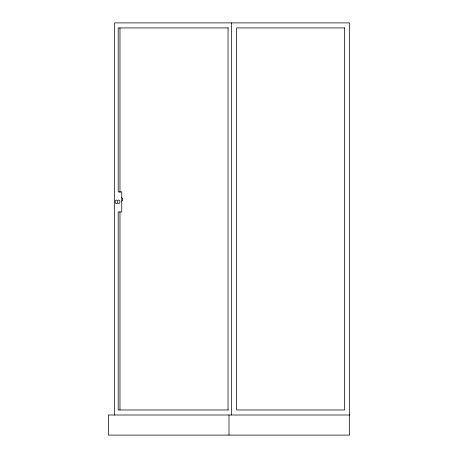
<?xml version="1.0" encoding="UTF-8"?>
<svg xmlns="http://www.w3.org/2000/svg" width="458" height="458" viewBox="0 0 458 458"><rect width="100%" height="100%" fill="white"/><g stroke="black" fill="none" stroke-linecap="round" stroke-linejoin="round"><path stroke-width="0.69" d="M228.399 27.927L118.193 27.927L118.193 191.879L121.748 191.879L121.748 211.985L118.193 211.985L118.193 409.967L228.399 409.967M349.643 414.994L108.357 414.994L108.357 435.1L349.643 435.1L349.643 22.9L114.637 22.9L114.637 414.994M231.605 22.9L231.605 414.994M229 414.994L229 435.1M228.05 27.927L228.05 409.967M119.973 27.927L119.973 192.475M119.973 211.791L119.973 409.967M121.719 197.627A1.78 1.26 -90 0 1 122.652 199.35A1.78 1.26 -90 0 1 121.719 201.068M118.015 200.312A1.78 1.26 -90 0 1 119.893 201.623A1.78 1.26 -90 0 1 118.319 203.575M344.616 27.927L236.631 27.927L236.631 409.967L344.616 409.967L344.616 27.927M117.3 203.117A1.78 1.26 -90 0 0 116.733 200.135A1.78 1.26 -90 0 0 115.193 202.316A1.78 1.26 -90 0 0 117.3 203.117"/></g></svg>
